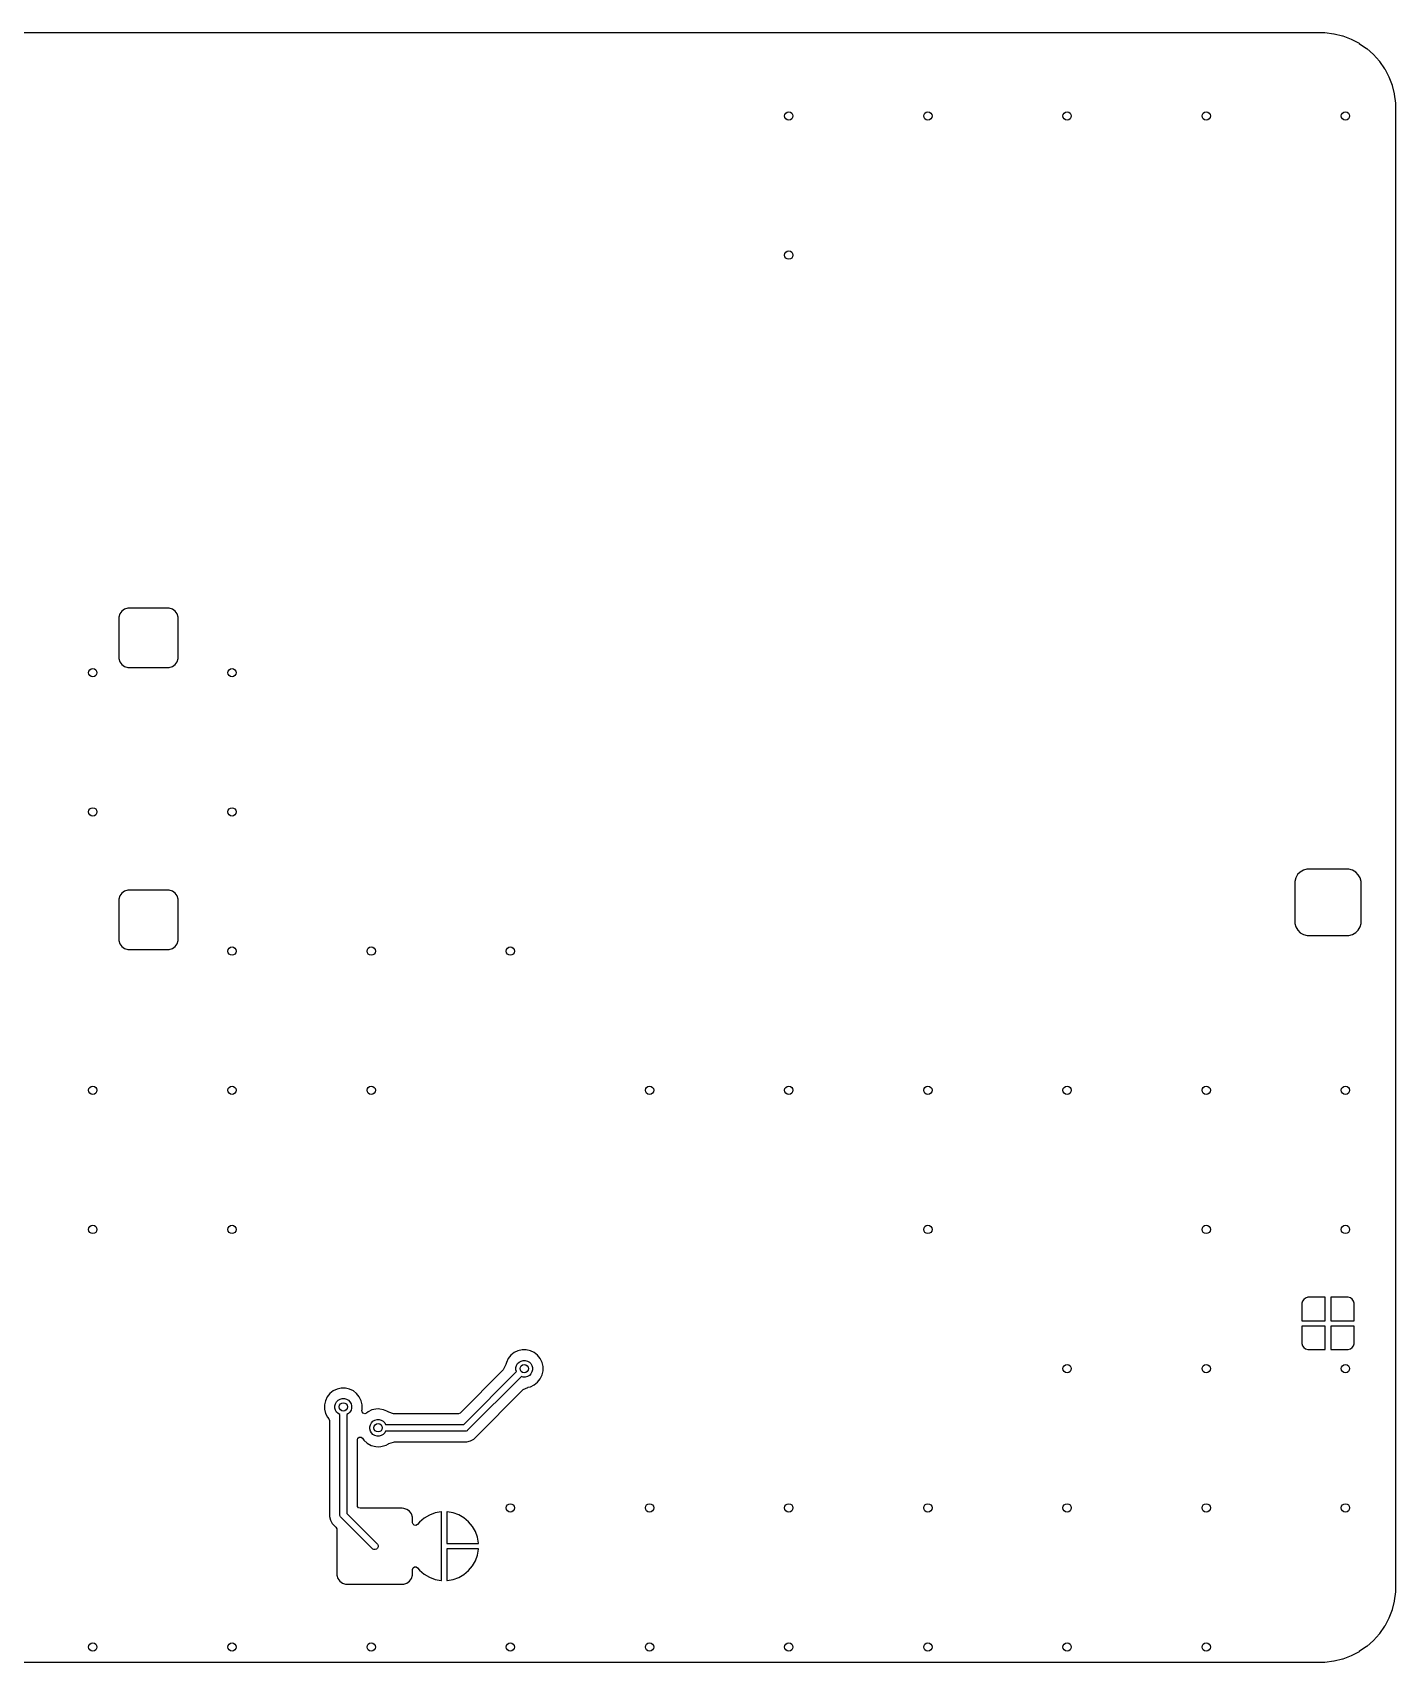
# Model space of a CAD drawing. Header units: inches. Extents: x 5.8 to 18, y -6.4 to -1.3.
# Drawn here: x 16.049 to 18.007, y -6.36 to -4.018 of the extents above; entities that cross this region are included whole.
import ezdxf

# ---------------------------------------------------------------- set-up
doc = ezdxf.new("R2010")
doc.units = ezdxf.units.IN
doc.header["$MEASUREMENT"] = 0
doc.layers.add('B.Cu', color=153, linetype='CONTINUOUS', true_color=0x4d7fc4)

msp = doc.modelspace()

# ---------------------------------------------------------------- linework, layer by layer
at = {"layer": 'B.Cu', "linetype": 'CONTINUOUS'}
for p, q in [((14.1987, -4.0184), (17.8994, -4.0184)), ((17.8994, -4.0184), (17.8995, -4.0184)), ((17.8995, -4.0184), (17.9058, -4.0185)), ((17.9058, -4.0185), (17.9062, -4.0185)), ((17.9062, -4.0185), (17.9187, -4.0201)), ((17.9187, -4.0201), (17.9192, -4.0201)), ((17.9192, -4.0201), (17.9314, -4.0232)), ((17.9314, -4.0232), (17.9318, -4.0233)), ((17.9318, -4.0233), (17.9436, -4.0278)), ((17.9436, -4.0278), (17.944, -4.0279)), ((17.944, -4.0279), (17.9551, -4.0338)), ((17.9551, -4.0338), (17.9555, -4.034)), ((17.9555, -4.034), (17.9659, -4.0412)), ((17.9659, -4.0412), (17.9663, -4.0415)), ((17.9663, -4.0415), (17.9757, -4.0498)), ((17.9757, -4.0498), (17.976, -4.0501)), ((17.976, -4.0501), (17.9843, -4.0595)), ((17.9843, -4.0595), (17.9846, -4.0599)), ((17.9846, -4.0599), (17.9918, -4.0703)), ((17.9918, -4.0703), (17.992, -4.0707)), ((17.992, -4.0707), (17.9979, -4.0818)), ((17.9979, -4.0818), (17.9981, -4.0822)), ((17.9981, -4.0822), (18.0025, -4.094)), ((18.0025, -4.094), (18.0027, -4.0945)), ((18.0027, -4.0945), (18.0057, -4.1066)), ((18.0057, -4.1066), (18.0057, -4.1071)), ((18.0057, -4.1071), (18.0073, -4.1196)), ((18.0073, -4.1196), (18.0073, -4.12)), ((18.0073, -4.12), (18.0074, -4.1263)), ((18.0074, -4.1263), (18.0074, -4.1264)), ((18.0074, -4.1264), (18.0074, -6.2523)), ((16.1811, -4.8471), (16.1773, -4.8499)), ((16.1857, -4.8456), (16.1811, -4.8471)), ((16.1881, -4.8455), (16.1857, -4.8456)), ((16.2431, -4.8455), (16.1881, -4.8455)), ((16.2454, -4.8456), (16.2431, -4.8455)), ((16.25, -4.8471), (16.2454, -4.8456)), ((16.2539, -4.8499), (16.25, -4.8471)), ((16.173, -4.8583), (16.1729, -4.8607)), ((16.1729, -4.8607), (16.1729, -4.9156)), ((16.1745, -4.8537), (16.173, -4.8583)), ((16.1773, -4.8499), (16.1745, -4.8537)), ((16.2567, -4.8537), (16.2539, -4.8499)), ((16.2582, -4.8583), (16.2567, -4.8537)), ((16.2582, -4.8607), (16.2582, -4.8583)), ((16.2582, -4.9156), (16.2582, -4.8607)), ((16.1729, -4.9156), (16.173, -4.918)), ((16.2582, -4.918), (16.2582, -4.9156)), ((16.173, -4.918), (16.1745, -4.9226)), ((16.1745, -4.9226), (16.1773, -4.9265)), ((16.1773, -4.9265), (16.1811, -4.9292)), ((16.1811, -4.9292), (16.1857, -4.9307)), ((16.1857, -4.9307), (16.1881, -4.9308)), ((16.1881, -4.9308), (16.2431, -4.9308)), ((16.2431, -4.9308), (16.2454, -4.9307)), ((16.2454, -4.9307), (16.25, -4.9292)), ((16.25, -4.9292), (16.2539, -4.9265)), ((16.2539, -4.9265), (16.2567, -4.9226)), ((16.2567, -4.9226), (16.2582, -4.918)), ((17.8752, -5.222), (17.8706, -5.2246)), ((17.8803, -5.2206), (17.8752, -5.222)), ((17.883, -5.2205), (17.8803, -5.2206)), ((17.938, -5.2205), (17.883, -5.2205)), ((17.9406, -5.2206), (17.938, -5.2205)), ((17.9458, -5.222), (17.9406, -5.2206)), ((17.9504, -5.2246), (17.9458, -5.222)), ((17.8643, -5.2329), (17.8629, -5.2381)), ((17.8629, -5.2381), (17.8629, -5.2408)), ((17.8629, -5.2408), (17.8629, -5.2958)), ((17.8669, -5.2283), (17.8643, -5.2329)), ((17.8706, -5.2246), (17.8669, -5.2283)), ((17.9541, -5.2284), (17.9504, -5.2246)), ((17.9568, -5.233), (17.9541, -5.2284)), ((17.9582, -5.2381), (17.9568, -5.233)), ((17.9582, -5.2408), (17.9582, -5.2381)), ((17.9582, -5.2958), (17.9582, -5.2408)), ((16.173, -5.2634), (16.1729, -5.2658)), ((16.1729, -5.2658), (16.1729, -5.3208)), ((16.1745, -5.2588), (16.173, -5.2634)), ((16.1773, -5.255), (16.1745, -5.2588)), ((16.1811, -5.2522), (16.1773, -5.255)), ((16.1857, -5.2507), (16.1811, -5.2522)), ((16.1881, -5.2506), (16.1857, -5.2507)), ((16.2431, -5.2506), (16.1881, -5.2506)), ((16.2454, -5.2507), (16.2431, -5.2506)), ((16.25, -5.2522), (16.2454, -5.2507)), ((16.2539, -5.255), (16.25, -5.2522)), ((16.2567, -5.2588), (16.2539, -5.255)), ((16.2582, -5.2634), (16.2567, -5.2588)), ((16.2582, -5.2658), (16.2582, -5.2634)), ((16.2582, -5.3208), (16.2582, -5.2658)), ((17.8629, -5.2958), (17.863, -5.2984)), ((17.863, -5.2984), (17.8644, -5.3035)), ((17.8644, -5.3035), (17.867, -5.3081)), ((17.867, -5.3081), (17.8707, -5.3118)), ((17.8707, -5.3118), (17.8752, -5.3144)), ((17.8752, -5.3144), (17.8804, -5.3158)), ((17.8804, -5.3158), (17.883, -5.3159)), ((17.883, -5.3159), (17.938, -5.3159)), ((17.938, -5.3159), (17.9406, -5.3158)), ((17.9406, -5.3158), (17.9457, -5.3144)), ((17.9457, -5.3144), (17.9503, -5.3117)), ((17.9503, -5.3117), (17.954, -5.308)), ((17.954, -5.308), (17.9567, -5.3035)), ((17.9567, -5.3035), (17.9581, -5.2984)), ((17.9581, -5.2984), (17.9582, -5.2958)), ((16.1729, -5.3208), (16.173, -5.3231)), ((16.173, -5.3231), (16.1745, -5.3277)), ((16.1745, -5.3277), (16.1773, -5.3316)), ((16.1773, -5.3316), (16.1811, -5.3344)), ((16.1811, -5.3344), (16.1857, -5.3358)), ((16.1857, -5.3358), (16.1881, -5.3359)), ((16.1881, -5.3359), (16.2431, -5.3359)), ((16.2431, -5.3359), (16.2454, -5.3358)), ((16.2454, -5.3358), (16.25, -5.3344)), ((16.25, -5.3344), (16.2539, -5.3316)), ((16.2539, -5.3316), (16.2567, -5.3277)), ((16.2567, -5.3277), (16.2582, -5.3231)), ((16.2582, -5.3231), (16.2582, -5.3208)), ((17.873, -5.8442), (17.8729, -5.8457)), ((17.8729, -5.8457), (17.8729, -5.8693)), ((17.874, -5.8411), (17.873, -5.8442)), ((17.8758, -5.8386), (17.874, -5.8411)), ((17.8784, -5.8367), (17.8758, -5.8386)), ((17.8814, -5.8357), (17.8784, -5.8367)), ((17.883, -5.8357), (17.8814, -5.8357)), ((17.9065, -5.8357), (17.883, -5.8357)), ((17.9065, -5.8693), (17.9065, -5.8357)), ((17.938, -5.8357), (17.9144, -5.8357)), ((17.9144, -5.8357), (17.9144, -5.8693)), ((17.9396, -5.8357), (17.938, -5.8357)), ((17.9427, -5.8366), (17.9396, -5.8357)), ((17.9453, -5.8385), (17.9427, -5.8366)), ((17.9472, -5.841), (17.9453, -5.8385)), ((17.9482, -5.8441), (17.9472, -5.841)), ((17.9482, -5.8457), (17.9482, -5.8441)), ((17.9482, -5.8693), (17.9482, -5.8457)), ((17.8729, -5.8693), (17.9065, -5.8693)), ((17.9065, -5.8771), (17.8729, -5.8771)), ((17.8729, -5.8771), (17.8729, -5.9007)), ((17.9065, -5.9109), (17.9065, -5.8771)), ((17.9144, -5.8693), (17.9482, -5.8693)), ((17.9482, -5.8771), (17.9144, -5.8771)), ((17.9144, -5.8771), (17.9144, -5.9109)), ((17.9482, -5.9007), (17.9482, -5.8771)), ((17.8729, -5.9007), (17.873, -5.9022)), ((17.9481, -5.9023), (17.9482, -5.9007)), ((16.7325, -5.9238), (16.7299, -5.9294)), ((16.7363, -5.919), (16.7325, -5.9238)), ((16.741, -5.9152), (16.7363, -5.919)), ((16.7465, -5.9125), (16.741, -5.9152)), ((16.7525, -5.9111), (16.7465, -5.9125)), ((16.7555, -5.9111), (16.7525, -5.9111)), ((16.7585, -5.9112), (16.7555, -5.9111)), ((16.7645, -5.9125), (16.7585, -5.9112)), ((16.77, -5.9152), (16.7645, -5.9125)), ((16.7748, -5.919), (16.77, -5.9152)), ((16.7786, -5.9237), (16.7748, -5.919)), ((16.7812, -5.9292), (16.7786, -5.9237)), ((17.873, -5.9022), (17.874, -5.9053)), ((17.874, -5.9053), (17.8759, -5.9079)), ((17.8759, -5.9079), (17.8784, -5.9098)), ((17.8784, -5.9098), (17.8815, -5.9108)), ((17.8815, -5.9108), (17.883, -5.9109)), ((17.883, -5.9109), (17.9065, -5.9109)), ((17.9144, -5.9109), (17.938, -5.9109)), ((17.938, -5.9109), (17.9396, -5.9109)), ((17.9396, -5.9109), (17.9427, -5.9099)), ((17.9427, -5.9099), (17.9453, -5.908)), ((17.9453, -5.908), (17.9471, -5.9054)), ((17.9471, -5.9054), (17.9481, -5.9023)), ((16.7247, -5.9406), (16.6633, -6.002)), ((16.6685, -6.0182), (16.7443, -5.9424)), ((16.7254, -5.9397), (16.7247, -5.9406)), ((16.7288, -5.9334), (16.7254, -5.9397)), ((16.7291, -5.9324), (16.7288, -5.9334)), ((16.7299, -5.9294), (16.7291, -5.9324)), ((16.7436, -5.9367), (16.7445, -5.9337)), ((16.7436, -5.9398), (16.7436, -5.9367)), ((16.7443, -5.9424), (16.7436, -5.9398)), ((16.7445, -5.9337), (16.746, -5.9309)), ((16.746, -5.9309), (16.7482, -5.9287)), ((16.7482, -5.9287), (16.751, -5.9272)), ((16.751, -5.9272), (16.754, -5.9263)), ((16.754, -5.9263), (16.7571, -5.9263)), ((16.7571, -5.9263), (16.7601, -5.9272)), ((16.7601, -5.9272), (16.7629, -5.9287)), ((16.7629, -5.9478), (16.7601, -5.9493)), ((16.7629, -5.9287), (16.7651, -5.9309)), ((16.7651, -5.9456), (16.7629, -5.9478)), ((16.7651, -5.9309), (16.7666, -5.9337)), ((16.7666, -5.9428), (16.7651, -5.9456)), ((16.7666, -5.9337), (16.7675, -5.9367)), ((16.7675, -5.9398), (16.7666, -5.9428)), ((16.7675, -5.9367), (16.7675, -5.9398)), ((16.7786, -5.9528), (16.7812, -5.9473)), ((16.7826, -5.9352), (16.7812, -5.9292)), ((16.7812, -5.9473), (16.7826, -5.9412)), ((16.7827, -5.9382), (16.7826, -5.9352)), ((16.7826, -5.9412), (16.7827, -5.9382)), ((16.4811, -5.9703), (16.4763, -5.9741)), ((16.4865, -5.9676), (16.4811, -5.9703)), ((16.4925, -5.9663), (16.4865, -5.9676)), ((16.4955, -5.9662), (16.4925, -5.9663)), ((16.4985, -5.9663), (16.4955, -5.9662)), ((16.5045, -5.9676), (16.4985, -5.9663)), ((16.51, -5.9703), (16.5045, -5.9676)), ((16.5147, -5.9741), (16.51, -5.9703)), ((16.7514, -5.9495), (16.6741, -6.0268)), ((16.6849, -6.0375), (16.7531, -5.969)), ((16.754, -5.9502), (16.7514, -5.9495)), ((16.7531, -5.969), (16.7542, -5.9683)), ((16.7571, -5.9502), (16.754, -5.9502)), ((16.7542, -5.9683), (16.7605, -5.9651)), ((16.7601, -5.9493), (16.7571, -5.9502)), ((16.7605, -5.9651), (16.7613, -5.9648)), ((16.7613, -5.9648), (16.7643, -5.9641)), ((16.7643, -5.9641), (16.7699, -5.9614)), ((16.7699, -5.9614), (16.7748, -5.9576)), ((16.7748, -5.9576), (16.7786, -5.9528)), ((16.4685, -5.9903), (16.4684, -5.9933)), ((16.4684, -5.9933), (16.4685, -5.9963)), ((16.4699, -5.9843), (16.4685, -5.9903)), ((16.4725, -5.9788), (16.4699, -5.9843)), ((16.4763, -5.9741), (16.4725, -5.9788)), ((16.4836, -5.9917), (16.4845, -5.9887)), ((16.4836, -5.9948), (16.4836, -5.9917)), ((16.4845, -5.9978), (16.4836, -5.9948)), ((16.4845, -5.9887), (16.486, -5.9859)), ((16.486, -5.9859), (16.4882, -5.9837)), ((16.4882, -5.9837), (16.491, -5.9822)), ((16.491, -5.9822), (16.494, -5.9813)), ((16.494, -5.9813), (16.4971, -5.9813)), ((16.4971, -5.9813), (16.5001, -5.9822)), ((16.5001, -5.9822), (16.5029, -5.9837)), ((16.5029, -5.9837), (16.5051, -5.9859)), ((16.5051, -5.9859), (16.5066, -5.9887)), ((16.5066, -5.9887), (16.5075, -5.9917)), ((16.5075, -5.9948), (16.5066, -5.9978)), ((16.5075, -5.9917), (16.5075, -5.9948)), ((16.5185, -5.9788), (16.5147, -5.9741)), ((16.5212, -5.9843), (16.5185, -5.9788)), ((16.5225, -5.9903), (16.5212, -5.9843)), ((16.5226, -5.9934), (16.5225, -5.9903)), ((16.5225, -5.9971), (16.5227, -5.9947)), ((16.5226, -5.9935), (16.5226, -5.9934)), ((16.5227, -5.9947), (16.5226, -5.9935)), ((16.4685, -5.9963), (16.4699, -6.0024)), ((16.4699, -6.0024), (16.4727, -6.008)), ((16.4727, -6.008), (16.4746, -6.0105)), ((16.4746, -6.0105), (16.4755, -6.0128)), ((16.4755, -6.0128), (16.4755, -6.013)), ((16.4755, -6.013), (16.4755, -6.1481)), ((16.486, -6.0006), (16.4845, -5.9978)), ((16.4882, -6.0028), (16.486, -6.0006)), ((16.4906, -6.0041), (16.4882, -6.0028)), ((16.4906, -6.1482), (16.4906, -6.0041)), ((16.5029, -6.0028), (16.5006, -6.0041)), ((16.5006, -6.0041), (16.5006, -6.1462)), ((16.5051, -6.0006), (16.5029, -6.0028)), ((16.5066, -5.9978), (16.5051, -6.0006)), ((16.5223, -5.9982), (16.5225, -5.9971)), ((16.5225, -6.0004), (16.5223, -5.9982)), ((16.524, -6.0023), (16.5225, -6.0004)), ((16.5264, -6.003), (16.524, -6.0023)), ((16.5287, -6.0021), (16.5264, -6.003)), ((16.5311, -6.0003), (16.5287, -6.0021)), ((16.5366, -5.9975), (16.5311, -6.0003)), ((16.5345, -6.0187), (16.536, -6.0159)), ((16.536, -6.0159), (16.5382, -6.0137)), ((16.5425, -5.9962), (16.5366, -5.9975)), ((16.5382, -6.0137), (16.541, -6.0122)), ((16.541, -6.0122), (16.544, -6.0113)), ((16.5455, -5.9961), (16.5425, -5.9962)), ((16.544, -6.0113), (16.5471, -6.0113)), ((16.548, -5.9962), (16.5455, -5.9961)), ((16.5471, -6.0113), (16.5501, -6.0122)), ((16.5531, -5.9972), (16.548, -5.9962)), ((16.5501, -6.0122), (16.5529, -6.0137)), ((16.5529, -6.0137), (16.5551, -6.0159)), ((16.5579, -5.9991), (16.5531, -5.9972)), ((16.5551, -6.0159), (16.5564, -6.0182)), ((16.5564, -6.0182), (16.6685, -6.0182)), ((16.5602, -6.0004), (16.5579, -5.9991)), ((16.561, -6.0008), (16.5602, -6.0004)), ((16.5677, -6.003), (16.561, -6.0008)), ((16.5689, -6.0032), (16.5677, -6.003)), ((16.6605, -6.0032), (16.5689, -6.0032)), ((16.6611, -6.0031), (16.6605, -6.0032)), ((16.6633, -6.002), (16.6611, -6.0031)), ((16.5157, -6.0405), (16.5165, -6.0382)), ((16.5157, -6.1348), (16.5157, -6.0405)), ((16.5165, -6.0382), (16.5185, -6.0367)), ((16.5185, -6.0367), (16.521, -6.0367)), ((16.521, -6.0367), (16.523, -6.0382)), ((16.523, -6.0382), (16.523, -6.0382)), ((16.523, -6.0382), (16.5249, -6.041)), ((16.5249, -6.041), (16.5299, -6.0454)), ((16.5336, -6.0217), (16.5345, -6.0187)), ((16.5336, -6.0248), (16.5336, -6.0217)), ((16.5345, -6.0278), (16.5336, -6.0248)), ((16.536, -6.0306), (16.5345, -6.0278)), ((16.5382, -6.0328), (16.536, -6.0306)), ((16.541, -6.0343), (16.5382, -6.0328)), ((16.544, -6.0352), (16.541, -6.0343)), ((16.5471, -6.0352), (16.544, -6.0352)), ((16.5501, -6.0343), (16.5471, -6.0352)), ((16.5529, -6.0328), (16.5501, -6.0343)), ((16.5551, -6.0306), (16.5529, -6.0328)), ((16.5564, -6.0282), (16.5551, -6.0306)), ((16.6706, -6.0282), (16.5564, -6.0282)), ((16.6715, -6.0282), (16.6706, -6.0282)), ((16.6723, -6.0278), (16.6715, -6.0282)), ((16.6715, -6.0282), (16.6715, -6.0282)), ((16.6733, -6.0274), (16.6723, -6.0278)), ((16.6731, -6.0433), (16.6783, -6.0419)), ((16.6741, -6.0268), (16.6733, -6.0274)), ((16.6733, -6.0274), (16.6733, -6.0274)), ((16.6783, -6.0419), (16.6829, -6.0393)), ((16.6829, -6.0393), (16.6849, -6.0375)), ((16.5299, -6.0454), (16.5358, -6.0486)), ((16.5358, -6.0486), (16.5423, -6.0502)), ((16.5423, -6.0502), (16.5455, -6.0503)), ((16.5455, -6.0503), (16.5493, -6.0502)), ((16.5493, -6.0502), (16.5569, -6.048)), ((16.5569, -6.048), (16.5603, -6.0461)), ((16.5603, -6.0461), (16.561, -6.0458)), ((16.561, -6.0458), (16.5677, -6.0436)), ((16.5677, -6.0436), (16.5689, -6.0434)), ((16.5689, -6.0434), (16.6704, -6.0434)), ((16.6704, -6.0434), (16.6731, -6.0433)), ((16.5159, -6.1361), (16.5157, -6.1348)), ((16.4755, -6.1481), (16.4756, -6.1508)), ((16.4756, -6.1508), (16.477, -6.156)), ((16.477, -6.156), (16.4797, -6.1606)), ((16.4906, -6.1492), (16.4906, -6.1482)), ((16.491, -6.15), (16.4906, -6.1492)), ((16.4906, -6.1492), (16.4906, -6.1492)), ((16.4914, -6.151), (16.491, -6.15)), ((16.492, -6.1518), (16.4914, -6.151)), ((16.4914, -6.151), (16.4914, -6.151)), ((16.537, -6.1968), (16.492, -6.1518)), ((16.5006, -6.1462), (16.5441, -6.1897)), ((16.5174, -6.1381), (16.5159, -6.1361)), ((16.5197, -6.1388), (16.5174, -6.1381)), ((16.5799, -6.1388), (16.5197, -6.1388)), ((16.5823, -6.1389), (16.5799, -6.1388)), ((16.5868, -6.1404), (16.5823, -6.1389)), ((16.5907, -6.1432), (16.5868, -6.1404)), ((16.5935, -6.147), (16.5907, -6.1432)), ((16.595, -6.1516), (16.5935, -6.147)), ((16.5951, -6.154), (16.595, -6.1516)), ((16.5951, -6.1596), (16.5951, -6.154)), ((16.605, -6.1588), (16.6021, -6.1622)), ((16.6117, -6.153), (16.605, -6.1588)), ((16.6192, -6.1485), (16.6117, -6.153)), ((16.6275, -6.1454), (16.6192, -6.1485)), ((16.6362, -6.1438), (16.6275, -6.1454)), ((16.6367, -6.1438), (16.6362, -6.1438)), ((16.6367, -6.1894), (16.6367, -6.1438)), ((16.6448, -6.1439), (16.6445, -6.1439)), ((16.6445, -6.1439), (16.6445, -6.1894)), ((16.6534, -6.1454), (16.6448, -6.1439)), ((16.6615, -6.1484), (16.6534, -6.1454)), ((16.6689, -6.1527), (16.6615, -6.1484)), ((16.6755, -6.1583), (16.6689, -6.1527)), ((16.681, -6.1649), (16.6755, -6.1583)), ((16.4797, -6.1606), (16.4815, -6.1626)), ((16.4815, -6.1626), (16.485, -6.166)), ((16.485, -6.166), (16.4861, -6.1683)), ((16.4861, -6.1683), (16.4861, -6.1689)), ((16.4861, -6.1689), (16.4861, -6.2326)), ((16.5957, -6.1617), (16.5951, -6.1596)), ((16.5976, -6.1633), (16.5957, -6.1617)), ((16.6, -6.1635), (16.5976, -6.1633)), ((16.6021, -6.1622), (16.6, -6.1635)), ((16.6854, -6.1724), (16.681, -6.1649)), ((16.6883, -6.1805), (16.6854, -6.1724)), ((16.6898, -6.189), (16.6883, -6.1805)), ((16.5378, -6.1974), (16.537, -6.1968)), ((16.5396, -6.1982), (16.5378, -6.1974)), ((16.5415, -6.1982), (16.5396, -6.1982)), ((16.5433, -6.1974), (16.5415, -6.1982)), ((16.5447, -6.196), (16.5433, -6.1974)), ((16.5441, -6.1897), (16.5447, -6.1905)), ((16.5447, -6.1905), (16.5455, -6.1923)), ((16.5455, -6.1942), (16.5447, -6.196)), ((16.5455, -6.1923), (16.5455, -6.1942)), ((16.6367, -6.1933), (16.6367, -6.1894)), ((16.6367, -6.2425), (16.6367, -6.1933)), ((16.6445, -6.1894), (16.6898, -6.1894)), ((16.6899, -6.1972), (16.6445, -6.1972)), ((16.6445, -6.1972), (16.6445, -6.2425)), ((16.6883, -6.2061), (16.6898, -6.1976)), ((16.6898, -6.1894), (16.6898, -6.189)), ((16.6898, -6.1976), (16.6899, -6.1972)), ((16.5951, -6.2269), (16.5958, -6.2246)), ((16.5951, -6.2326), (16.5951, -6.2269)), ((16.5958, -6.2246), (16.5978, -6.2231)), ((16.5978, -6.2231), (16.6003, -6.2231)), ((16.6003, -6.2231), (16.6021, -6.2244)), ((16.6021, -6.2244), (16.605, -6.2278)), ((16.605, -6.2278), (16.6117, -6.2335)), ((16.6689, -6.2338), (16.6755, -6.2282)), ((16.6755, -6.2282), (16.6811, -6.2216)), ((16.6811, -6.2216), (16.6854, -6.2142)), ((16.6854, -6.2142), (16.6883, -6.2061)), ((16.4861, -6.2326), (16.4862, -6.235)), ((16.4862, -6.235), (16.4877, -6.2395)), ((16.4877, -6.2395), (16.4905, -6.2434)), ((16.4905, -6.2434), (16.4943, -6.2462)), ((16.4943, -6.2462), (16.4989, -6.2477)), ((16.4989, -6.2477), (16.5013, -6.2478)), ((16.5013, -6.2478), (16.5799, -6.2478)), ((16.5799, -6.2478), (16.5823, -6.2477)), ((16.5823, -6.2477), (16.5868, -6.2462)), ((16.5868, -6.2462), (16.5907, -6.2434)), ((16.5907, -6.2434), (16.5935, -6.2395)), ((16.5935, -6.2395), (16.595, -6.235)), ((16.595, -6.235), (16.5951, -6.2326)), ((16.6117, -6.2335), (16.6192, -6.238)), ((16.6192, -6.238), (16.6275, -6.241)), ((16.6275, -6.241), (16.6362, -6.2426)), ((16.6362, -6.2426), (16.6367, -6.2426)), ((16.6367, -6.2426), (16.6367, -6.2425)), ((16.6445, -6.2425), (16.6449, -6.2425)), ((16.6449, -6.2425), (16.6534, -6.241)), ((16.6534, -6.241), (16.6615, -6.2381)), ((16.6615, -6.2381), (16.6689, -6.2338)), ((18.0074, -6.2524), (18.0073, -6.2587)), ((18.0074, -6.2523), (18.0074, -6.2524)), ((18.0057, -6.2721), (18.0027, -6.2842)), ((18.0073, -6.2591), (18.0057, -6.2716)), ((18.0057, -6.2716), (18.0057, -6.2721)), ((18.0073, -6.2587), (18.0073, -6.2591)), ((17.9979, -6.2969), (17.992, -6.308)), ((17.9981, -6.2965), (17.9979, -6.2969)), ((18.0025, -6.2847), (17.9981, -6.2965)), ((18.0027, -6.2842), (18.0025, -6.2847)), ((17.9843, -6.3192), (17.976, -6.3286)), ((17.9846, -6.3188), (17.9843, -6.3192)), ((17.9918, -6.3084), (17.9846, -6.3188)), ((17.992, -6.308), (17.9918, -6.3084)), ((17.9551, -6.3449), (17.944, -6.3508)), ((17.9555, -6.3447), (17.9551, -6.3449)), ((17.9659, -6.3375), (17.9555, -6.3447)), ((17.9663, -6.3372), (17.9659, -6.3375)), ((17.9757, -6.3289), (17.9663, -6.3372)), ((17.976, -6.3286), (17.9757, -6.3289)), ((17.8994, -6.3603), (14.1987, -6.3603)), ((17.8995, -6.3603), (17.8994, -6.3603)), ((17.9058, -6.3602), (17.8995, -6.3603)), ((17.9062, -6.3602), (17.9058, -6.3602)), ((17.9187, -6.3586), (17.9062, -6.3602)), ((17.9192, -6.3586), (17.9187, -6.3586)), ((17.9314, -6.3555), (17.9192, -6.3586)), ((17.9318, -6.3554), (17.9314, -6.3555)), ((17.9436, -6.3509), (17.9318, -6.3554)), ((17.944, -6.3508), (17.9436, -6.3509))]:
    msp.add_line(p, q, dxfattribs=at)
at = {"layer": 'B.Cu'}
for centre, radius in [((17.1356, -4.1382), 0.00598), ((17.3356, -4.1382), 0.00598), ((17.5356, -4.1382), 0.00598), ((17.7356, -4.1382), 0.00598), ((17.9356, -4.1382), 0.00598), ((17.1356, -4.3382), 0.00598), ((16.1356, -4.9382), 0.00598), ((16.3356, -4.9382), 0.00598), ((16.1356, -5.1382), 0.00598), ((16.3356, -5.1382), 0.00598), ((16.3356, -5.3382), 0.00598), ((16.5356, -5.3382), 0.00598), ((16.7356, -5.3382), 0.00598), ((16.1356, -5.5382), 0.00598), ((16.3356, -5.5382), 0.00598), ((16.5356, -5.5382), 0.00598), ((16.9356, -5.5382), 0.00598), ((17.1356, -5.5382), 0.00598), ((17.3356, -5.5382), 0.00598), ((17.5356, -5.5382), 0.00598), ((17.7356, -5.5382), 0.00598), ((17.9356, -5.5382), 0.00598), ((16.1356, -5.7382), 0.00598), ((16.3356, -5.7382), 0.00598), ((17.3356, -5.7382), 0.00598), ((17.7356, -5.7382), 0.00598), ((17.9356, -5.7382), 0.00598), ((16.7556, -5.9382), 0.006), ((17.5356, -5.9382), 0.00598), ((17.7356, -5.9382), 0.00598), ((17.9356, -5.9382), 0.00598), ((16.4956, -5.9932), 0.006), ((16.5456, -6.0232), 0.006), ((16.7356, -6.1382), 0.00598), ((16.9356, -6.1382), 0.00598), ((17.1356, -6.1382), 0.00598), ((17.3356, -6.1382), 0.00598), ((17.5356, -6.1382), 0.00598), ((17.7356, -6.1382), 0.00598), ((17.9356, -6.1382), 0.00598), ((16.1356, -6.3382), 0.00598), ((16.3356, -6.3382), 0.00598), ((16.5356, -6.3382), 0.00598), ((16.7356, -6.3382), 0.00598), ((16.9356, -6.3382), 0.00598), ((17.1356, -6.3382), 0.00598), ((17.3356, -6.3382), 0.00598), ((17.5356, -6.3382), 0.00598), ((17.7356, -6.3382), 0.00598)]:
    msp.add_circle(centre, radius, dxfattribs=at)

doc.saveas('drawing.dxf')
